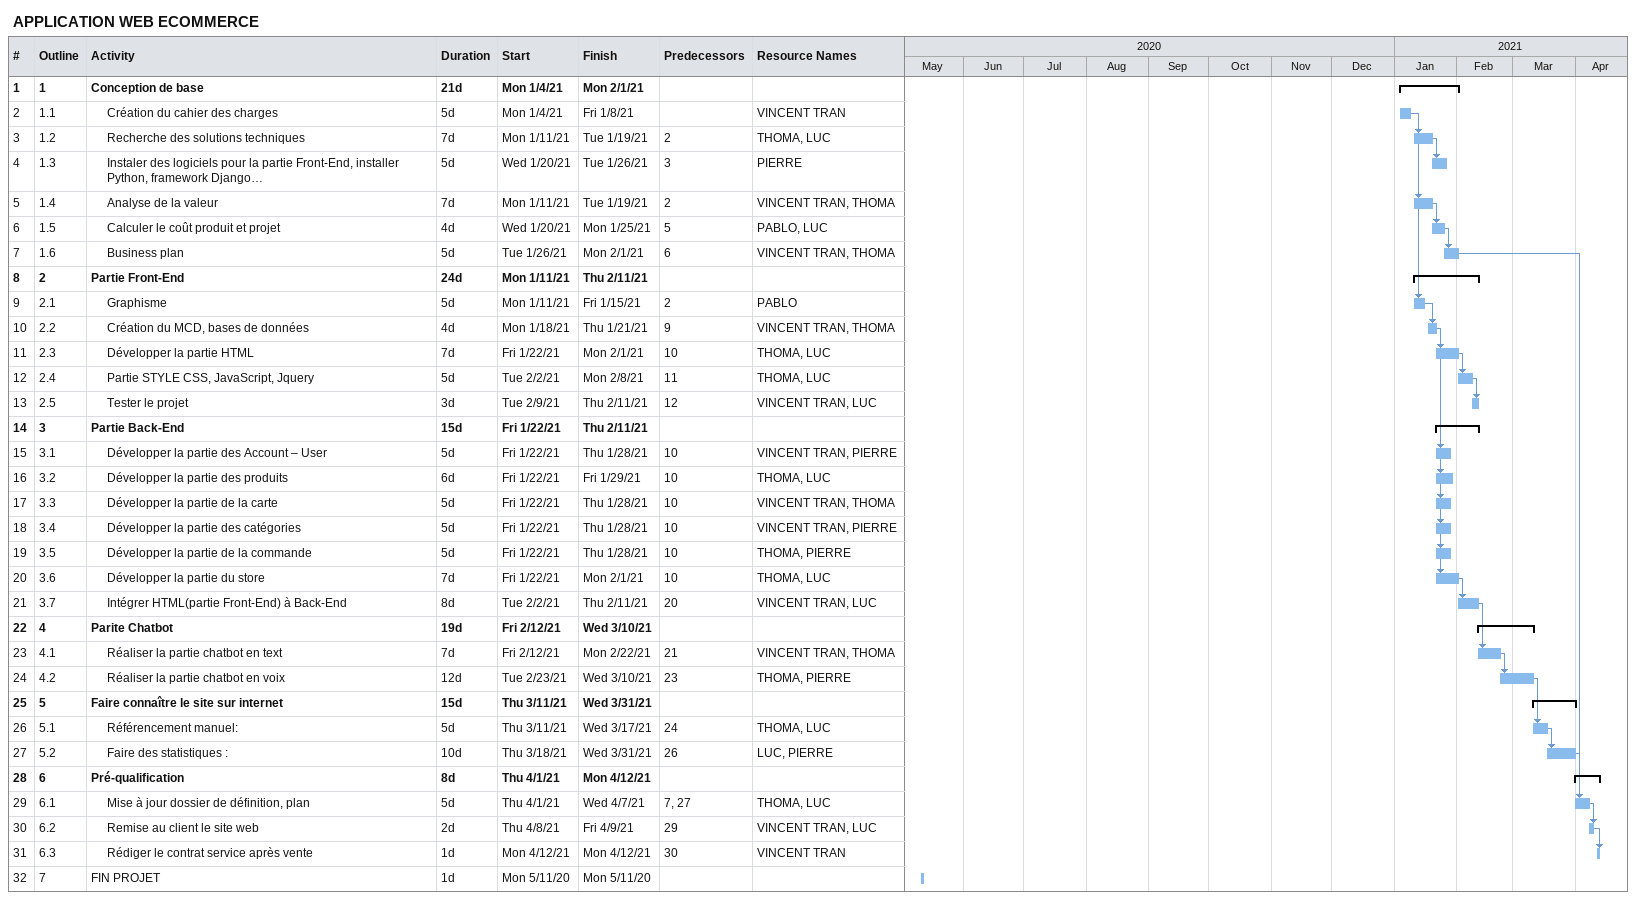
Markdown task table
APPLICATION WEB ECOMMERCE

| ID | WBS | Task | Duration | Start | Finish | Predecessors | Resources |
|---|---|---|---|---|---|---|---|
| 1 | 1 | **Conception de base** | 21d | 2021-01-04 | 2021-02-01 |  |  |
| 2 | 1.1 | Création du cahier des charges | 5d | 2021-01-04 | 2021-01-08 |  | VINCENT TRAN |
| 3 | 1.2 | Recherche des solutions techniques | 7d | 2021-01-11 | 2021-01-19 | 2 | THOMA, LUC |
| 4 | 1.3 | Instaler des logiciels pour la partie Front-End, installer Python, framework Django… | 5d | 2021-01-20 | 2021-01-26 | 3 | PIERRE |
| 5 | 1.4 | Analyse de la valeur | 7d | 2021-01-11 | 2021-01-19 | 2 | VINCENT TRAN, THOMA |
| 6 | 1.5 | Calculer le coût produit et projet | 4d | 2021-01-20 | 2021-01-25 | 5 | PABLO, LUC |
| 7 | 1.6 | Business plan | 5d | 2021-01-26 | 2021-02-01 | 6 | VINCENT TRAN, THOMA |
| 8 | 2 | **Partie Front-End** | 24d | 2021-01-11 | 2021-02-11 |  |  |
| 9 | 2.1 | Graphisme | 5d | 2021-01-11 | 2021-01-15 | 2 | PABLO |
| 10 | 2.2 | Création du MCD, bases de données | 4d | 2021-01-18 | 2021-01-21 | 9 | VINCENT TRAN, THOMA |
| 11 | 2.3 | Développer la partie HTML | 7d | 2021-01-22 | 2021-02-01 | 10 | THOMA, LUC |
| 12 | 2.4 | Partie STYLE CSS, JavaScript, Jquery | 5d | 2021-02-02 | 2021-02-08 | 11 | THOMA, LUC |
| 13 | 2.5 | Tester le projet | 3d | 2021-02-09 | 2021-02-11 | 12 | VINCENT TRAN, LUC |
| 14 | 3 | **Partie Back-End** | 15d | 2021-01-22 | 2021-02-11 |  |  |
| 15 | 3.1 | Développer la partie des Account – User | 5d | 2021-01-22 | 2021-01-28 | 10 | VINCENT TRAN, PIERRE |
| 16 | 3.2 | Développer la partie des produits | 6d | 2021-01-22 | 2021-01-29 | 10 | THOMA, LUC |
| 17 | 3.3 | Développer la partie de la carte | 5d | 2021-01-22 | 2021-01-28 | 10 | VINCENT TRAN, THOMA |
| 18 | 3.4 | Développer la partie des catégories | 5d | 2021-01-22 | 2021-01-28 | 10 | VINCENT TRAN, PIERRE |
| 19 | 3.5 | Développer la partie de la commande | 5d | 2021-01-22 | 2021-01-28 | 10 | THOMA, PIERRE |
| 20 | 3.6 | Développer la partie du store | 7d | 2021-01-22 | 2021-02-01 | 10 | THOMA, LUC |
| 21 | 3.7 | Intégrer HTML(partie Front-End) à Back-End | 8d | 2021-02-02 | 2021-02-11 | 20 | VINCENT TRAN, LUC |
| 22 | 4 | **Parite Chatbot** | 19d | 2021-02-12 | 2021-03-10 |  |  |
| 23 | 4.1 | Réaliser la partie chatbot en text | 7d | 2021-02-12 | 2021-02-22 | 21 | VINCENT TRAN, THOMA |
| 24 | 4.2 | Réaliser la partie chatbot en voix | 12d | 2021-02-23 | 2021-03-10 | 23 | THOMA, PIERRE |
| 25 | 5 | **Faire connaître le site sur internet** | 15d | 2021-03-11 | 2021-03-31 |  |  |
| 26 | 5.1 | Référencement manuel: | 5d | 2021-03-11 | 2021-03-17 | 24 | THOMA, LUC |
| 27 | 5.2 | Faire des statistiques : | 10d | 2021-03-18 | 2021-03-31 | 26 | LUC, PIERRE |
| 28 | 6 | **Pré-qualification** | 8d | 2021-04-01 | 2021-04-12 |  |  |
| 29 | 6.1 | Mise à jour dossier de définition, plan | 5d | 2021-04-01 | 2021-04-07 | 7, 27 | THOMA, LUC |
| 30 | 6.2 | Remise au client le site web | 2d | 2021-04-08 | 2021-04-09 | 29 | VINCENT TRAN, LUC |
| 31 | 6.3 | Rédiger le contrat service après vente | 1d | 2021-04-12 | 2021-04-12 | 30 | VINCENT TRAN |
| 32 | 7 | FIN PROJET | 1d | 2020-05-11 | 2020-05-11 |  |  |
